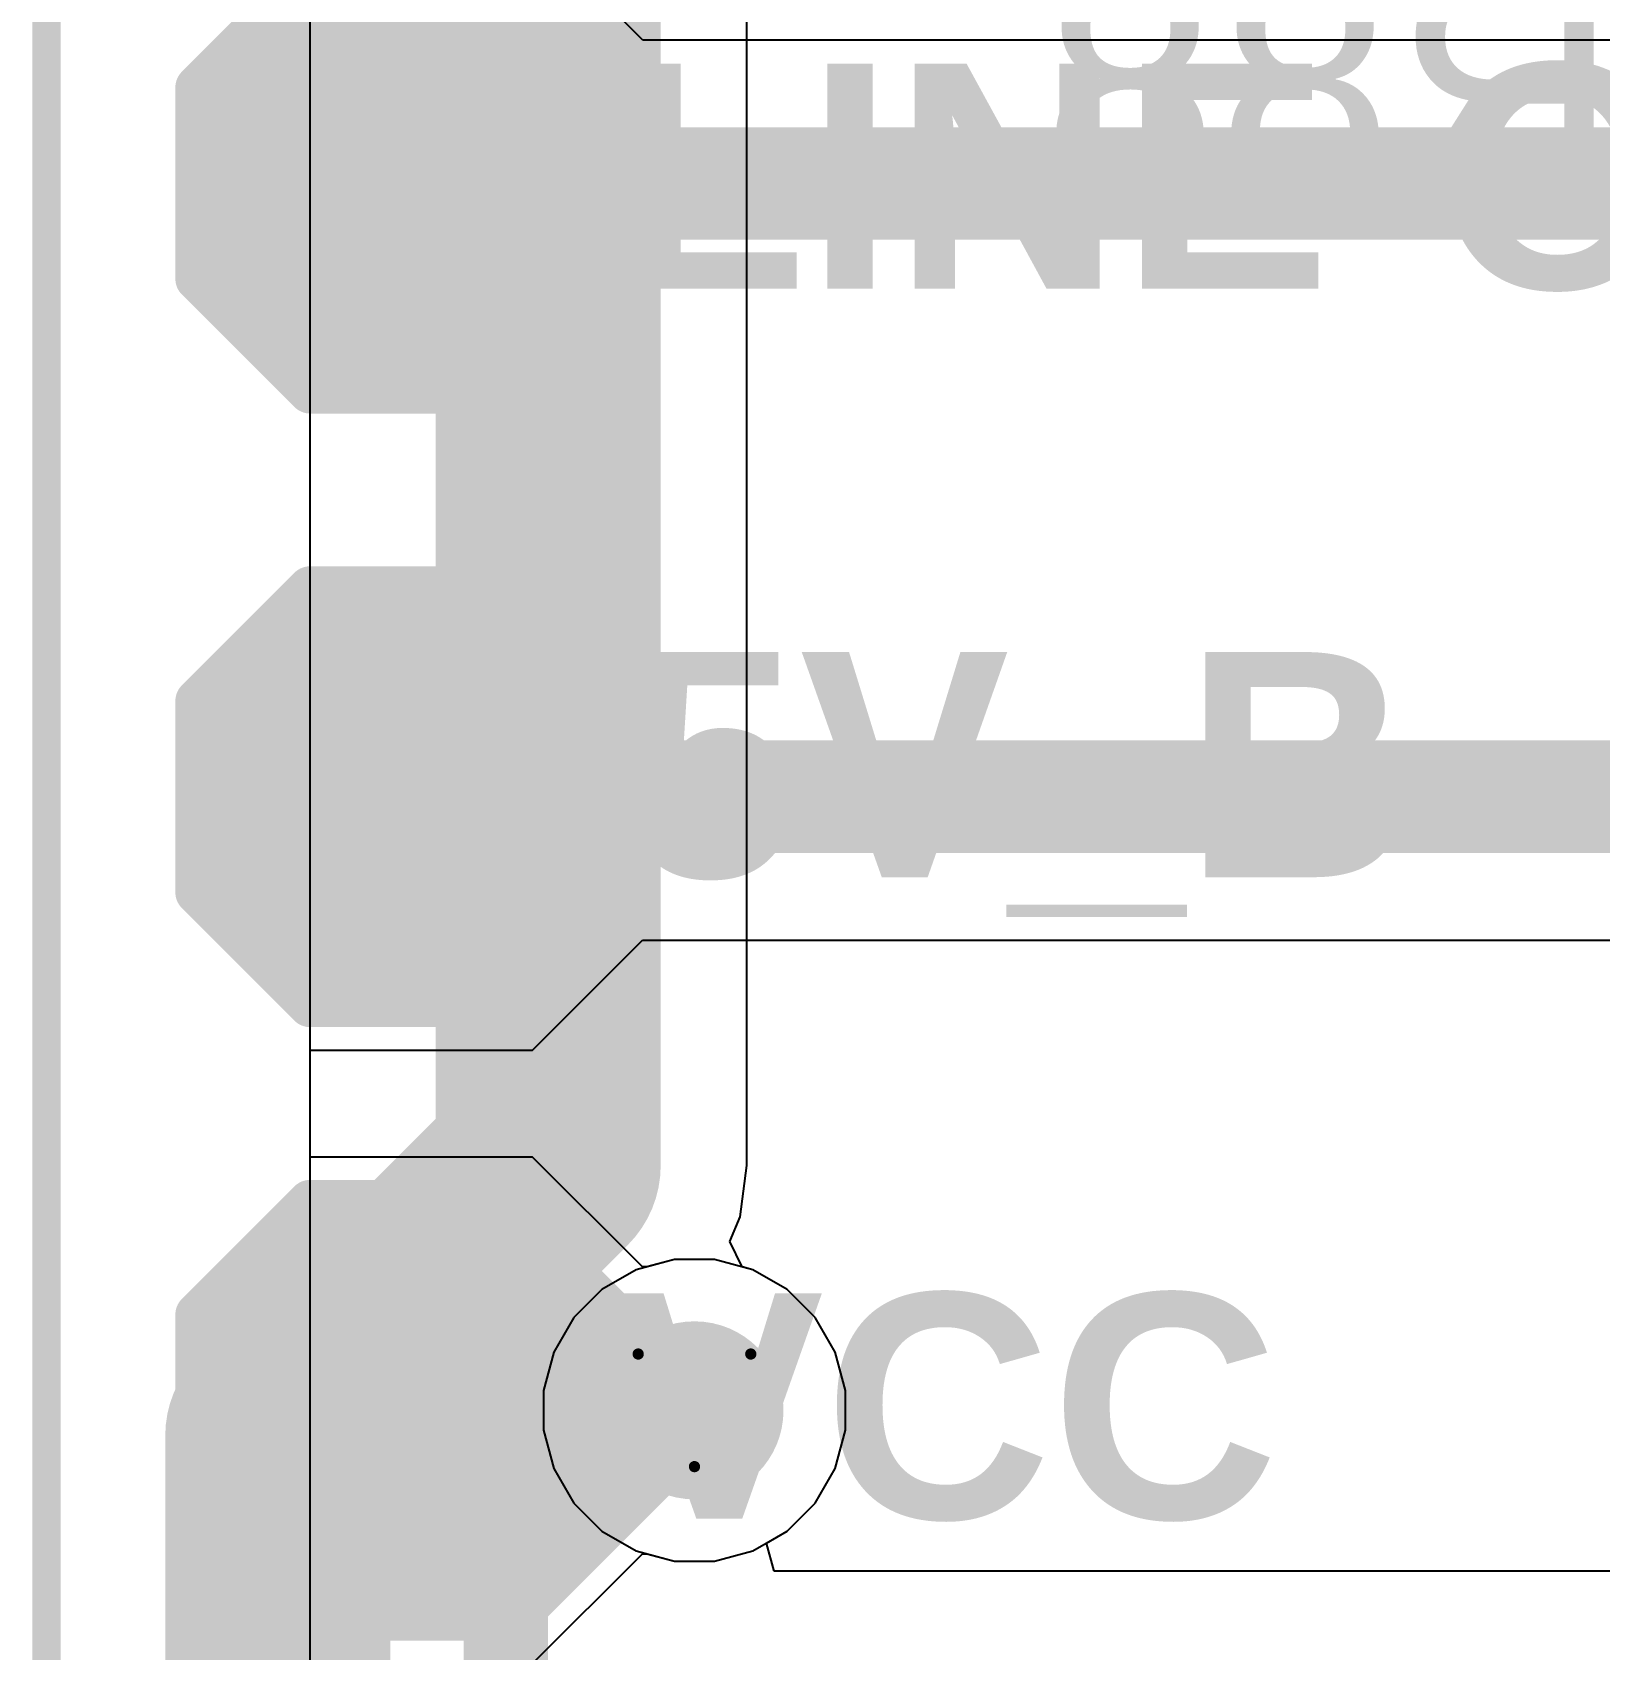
# Model space of a CAD drawing. Header units: inches. Extents: x -21 to 276, y -5 to 220.
# Drawn here: x -4.56 to 2.51, y 44.75 to 52.05 of the extents above; entities that cross this region are included whole.
import ezdxf

# ---------------------------------------------------------------- set-up
doc = ezdxf.new("R2010")
doc.units = ezdxf.units.IN
for name, color, linetype in [('Board_Outline', 216, 'Continuous'), ('Bottom Layer', 5, 'Continuous'), ('Bottom Overlay', 54, 'Continuous'), ('Bottom Solder', 6, 'Continuous'), ('Drill Drawing', 1, 'Continuous'), ('Ground', 16, 'Continuous'), ('Power + Signal', 76, 'Continuous'), ('Top Layer', 1, 'Continuous'), ('Top Overlay', 2, 'Continuous'), ('Top Paste', 8, 'Continuous'), ('Top Solder', 216, 'Continuous'), ('Via Holes', 16, 'Continuous')]:
    doc.layers.add(name, color=color, linetype=linetype)
doc.styles.add('Arial', font='', dxfattribs={"height": 0.2})
doc.styles.add('Arial_Bold', font='', dxfattribs={"height": 0.2})
doc.styles.get('Arial').set_extended_font_data('Arial')
doc.styles.get('Arial_Bold').set_extended_font_data('Arial', bold=True)

# ---------------------------------------------------------------- blocks, each defined once
blk = doc.blocks.new('T__________39')
at = {"layer": 'Top Layer'}
blk.add_hatch(color=1, dxfattribs=at).paths.add_polyline_path([(0.381, 14.605), (-0.381, 14.605), (-0.762, 14.224), (-0.762, 13.462), (-0.381, 13.081), (0.381, 13.081), (0.762, 13.462), (0.762, 14.224)])
at = {"layer": 'Top Paste'}
blk.add_hatch(color=8, dxfattribs=at).paths.add_polyline_path([(0.381, 14.605), (-0.381, 14.605), (-0.762, 14.224), (-0.762, 13.462), (-0.381, 13.081), (0.381, 13.081), (0.762, 13.462), (0.762, 14.224)])
at = {"layer": 'Top Solder'}
blk.add_hatch(color=216, dxfattribs=at).paths.add_polyline_path([(0.4318, 14.7066), (-0.4318, 14.7066), (-0.8636, 14.2748), (-0.8636, 13.4112), (-0.4318, 12.9794), (0.4318, 12.9794), (0.8636, 13.4112), (0.8636, 14.2748)])
blk = doc.blocks.new('T__________123')
at = {"layer": 'Top Overlay'}
for points in [[(-0.4318, 0.9398, 0.2, 0.2, 0), (-0.9398, 0.4318, 0.2, 0.2, 0)], [(-0.4318, 0.9398, 0.2, 0.2, 0), (0.4318, 0.9398, 0.2, 0.2, 0)], [(-0.4318, 0.9398, 0.2, 0.2, 0), (0.4318, 0.9398, 0.2, 0.2, 0)], [(0.4318, 0.9398, 0.2, 0.2, 0), (0.9398, 0.4318, 0.2, 0.2, 0)], [(-0.9398, 0.4318, 0.2, 0.2, 0), (-0.9398, -0.4318, 0.2, 0.2, 0)], [(-0.9398, -0.4318, 0.2, 0.2, 0), (-0.4318, -0.9398, 0.2, 0.2, 0)], [(0.9398, -0.4318, 0.2, 0.2, 0), (0.4318, -0.9398, 0.2, 0.2, 0)], [(-0.4318, -0.9398, 0.2, 0.2, 0), (0.4318, -0.9398, 0.2, 0.2, 0)], [(-0.4318, -0.9398, 0.2, 0.2, 0), (0.4318, -0.9398, 0.2, 0.2, 0)]]:
    blk.add_lwpolyline(points, format="xyseb", dxfattribs=at)
for points in [[(-0.4818, 0.9398, 0.1, 0.1, 1), (-0.3818, 0.9398, 0.1, 0.1, 1)], [(-0.4818, 0.9398, 0.1, 0.1, 1), (-0.3818, 0.9398, 0.1, 0.1, 1)], [(-0.4818, 0.9398, 0.1, 0.1, 1), (-0.3818, 0.9398, 0.1, 0.1, 1)], [(0.3818, 0.9398, 0.1, 0.1, 1), (0.4818, 0.9398, 0.1, 0.1, 1)], [(0.3818, 0.9398, 0.1, 0.1, 1), (0.4818, 0.9398, 0.1, 0.1, 1)], [(0.3818, 0.9398, 0.1, 0.1, 1), (0.4818, 0.9398, 0.1, 0.1, 1)], [(-0.9898, 0.4318, 0.1, 0.1, 1), (-0.8898, 0.4318, 0.1, 0.1, 1)], [(-0.9898, 0.4318, 0.1, 0.1, 1), (-0.8898, 0.4318, 0.1, 0.1, 1)], [(-0.9898, -0.4318, 0.1, 0.1, 1), (-0.8898, -0.4318, 0.1, 0.1, 1)], [(-0.9898, -0.4318, 0.1, 0.1, 1), (-0.8898, -0.4318, 0.1, 0.1, 1)], [(-0.4818, -0.9398, 0.1, 0.1, 1), (-0.3818, -0.9398, 0.1, 0.1, 1)], [(-0.4818, -0.9398, 0.1, 0.1, 1), (-0.3818, -0.9398, 0.1, 0.1, 1)], [(-0.4818, -0.9398, 0.1, 0.1, 1), (-0.3818, -0.9398, 0.1, 0.1, 1)], [(0.3818, -0.9398, 0.1, 0.1, 1), (0.4818, -0.9398, 0.1, 0.1, 1)], [(0.3818, -0.9398, 0.1, 0.1, 1), (0.4818, -0.9398, 0.1, 0.1, 1)], [(0.3818, -0.9398, 0.1, 0.1, 1), (0.4818, -0.9398, 0.1, 0.1, 1)]]:
    blk.add_lwpolyline(points, format="xyseb", close=True, dxfattribs=at)
blk = doc.blocks.new('T__________127')
at = {"layer": 'Top Layer'}
blk.add_hatch(color=1, dxfattribs=at).paths.add_polyline_path([(0.381, 0.762), (-0.381, 0.762), (-0.762, 0.381), (-0.762, -0.381), (-0.381, -0.762), (0.381, -0.762), (0.762, -0.381), (0.762, 0.381)])
at = {"layer": 'Top Paste'}
blk.add_hatch(color=8, dxfattribs=at).paths.add_polyline_path([(0.381, 0.762), (-0.381, 0.762), (-0.762, 0.381), (-0.762, -0.381), (-0.381, -0.762), (0.381, -0.762), (0.762, -0.381), (0.762, 0.381)])
at = {"layer": 'Top Solder'}
blk.add_hatch(color=216, dxfattribs=at).paths.add_polyline_path([(0.4318, 0.8636), (-0.4318, 0.8636), (-0.8636, 0.4318), (-0.8636, -0.4318), (-0.4318, -0.8636), (0.4318, -0.8636), (0.8636, -0.4318), (0.8636, 0.4318)])
at = {"layer": 'Top Overlay'}
for points in [[(-0.4318, 0.9398, 0.2, 0.2, 0), (-0.9398, 0.4318, 0.2, 0.2, 0)], [(-0.4318, 0.9398, 0.2, 0.2, 0), (0.4318, 0.9398, 0.2, 0.2, 0)], [(-0.4318, 0.9398, 0.2, 0.2, 0), (0.4318, 0.9398, 0.2, 0.2, 0)], [(0.4318, 0.9398, 0.2, 0.2, 0), (0.9398, 0.4318, 0.2, 0.2, 0)], [(-0.9398, 0.4318, 0.2, 0.2, 0), (-0.9398, -0.4318, 0.2, 0.2, 0)], [(0.9398, 0.4318, 0.2, 0.2, 0), (0.9398, -0.4318, 0.2, 0.2, 0)], [(-0.9398, -0.4318, 0.2, 0.2, 0), (-0.4318, -0.9398, 0.2, 0.2, 0)], [(0.9398, -0.4318, 0.2, 0.2, 0), (0.4318, -0.9398, 0.2, 0.2, 0)], [(-0.4318, -0.9398, 0.2, 0.2, 0), (0.4318, -0.9398, 0.2, 0.2, 0)], [(-0.4318, -0.9398, 0.2, 0.2, 0), (0.4318, -0.9398, 0.2, 0.2, 0)]]:
    blk.add_lwpolyline(points, format="xyseb", dxfattribs=at)
for points in [[(-0.4818, 0.9398, 0.1, 0.1, 1), (-0.3818, 0.9398, 0.1, 0.1, 1)], [(-0.4818, 0.9398, 0.1, 0.1, 1), (-0.3818, 0.9398, 0.1, 0.1, 1)], [(-0.4818, 0.9398, 0.1, 0.1, 1), (-0.3818, 0.9398, 0.1, 0.1, 1)], [(0.3818, 0.9398, 0.1, 0.1, 1), (0.4818, 0.9398, 0.1, 0.1, 1)], [(0.3818, 0.9398, 0.1, 0.1, 1), (0.4818, 0.9398, 0.1, 0.1, 1)], [(0.3818, 0.9398, 0.1, 0.1, 1), (0.4818, 0.9398, 0.1, 0.1, 1)], [(-0.9898, 0.4318, 0.1, 0.1, 1), (-0.8898, 0.4318, 0.1, 0.1, 1)], [(-0.9898, 0.4318, 0.1, 0.1, 1), (-0.8898, 0.4318, 0.1, 0.1, 1)], [(0.8898, 0.4318, 0.1, 0.1, 1), (0.9898, 0.4318, 0.1, 0.1, 1)], [(0.8898, 0.4318, 0.1, 0.1, 1), (0.9898, 0.4318, 0.1, 0.1, 1)], [(-0.9898, -0.4318, 0.1, 0.1, 1), (-0.8898, -0.4318, 0.1, 0.1, 1)], [(-0.9898, -0.4318, 0.1, 0.1, 1), (-0.8898, -0.4318, 0.1, 0.1, 1)], [(0.8898, -0.4318, 0.1, 0.1, 1), (0.9898, -0.4318, 0.1, 0.1, 1)], [(0.8898, -0.4318, 0.1, 0.1, 1), (0.9898, -0.4318, 0.1, 0.1, 1)], [(-0.4818, -0.9398, 0.1, 0.1, 1), (-0.3818, -0.9398, 0.1, 0.1, 1)], [(-0.4818, -0.9398, 0.1, 0.1, 1), (-0.3818, -0.9398, 0.1, 0.1, 1)], [(-0.4818, -0.9398, 0.1, 0.1, 1), (-0.3818, -0.9398, 0.1, 0.1, 1)], [(0.3818, -0.9398, 0.1, 0.1, 1), (0.4818, -0.9398, 0.1, 0.1, 1)], [(0.3818, -0.9398, 0.1, 0.1, 1), (0.4818, -0.9398, 0.1, 0.1, 1)], [(0.3818, -0.9398, 0.1, 0.1, 1), (0.4818, -0.9398, 0.1, 0.1, 1)]]:
    blk.add_lwpolyline(points, format="xyseb", close=True, dxfattribs=at)
blk = doc.blocks.new('T__________128')
at = {"layer": 'Top Layer'}
blk.add_hatch(color=1, dxfattribs=at).paths.add_polyline_path([(0.381, 0.762), (-0.381, 0.762), (-0.762, 0.381), (-0.762, -0.381), (-0.381, -0.762), (0.381, -0.762), (0.762, -0.381), (0.762, 0.381)])
at = {"layer": 'Top Paste'}
blk.add_hatch(color=8, dxfattribs=at).paths.add_polyline_path([(0.381, 0.762), (-0.381, 0.762), (-0.762, 0.381), (-0.762, -0.381), (-0.381, -0.762), (0.381, -0.762), (0.762, -0.381), (0.762, 0.381)])
at = {"layer": 'Top Solder'}
blk.add_hatch(color=216, dxfattribs=at).paths.add_polyline_path([(0.4318, 0.8636), (-0.4318, 0.8636), (-0.8636, 0.4318), (-0.8636, -0.4318), (-0.4318, -0.8636), (0.4318, -0.8636), (0.8636, -0.4318), (0.8636, 0.4318)])
at = {"layer": 'Top Overlay'}
for points in [[(-0.4318, 0.9398, 0.2, 0.2, 0), (-0.9398, 0.4318, 0.2, 0.2, 0)], [(-0.4318, 0.9398, 0.2, 0.2, 0), (0.4318, 0.9398, 0.2, 0.2, 0)], [(-0.4318, 0.9398, 0.2, 0.2, 0), (0.4318, 0.9398, 0.2, 0.2, 0)], [(0.4318, 0.9398, 0.2, 0.2, 0), (0.9398, 0.4318, 0.2, 0.2, 0)], [(-0.9398, 0.4318, 0.2, 0.2, 0), (-0.9398, -0.4318, 0.2, 0.2, 0)], [(0.9398, 0.4318, 0.2, 0.2, 0), (0.9398, -0.4318, 0.2, 0.2, 0)], [(-0.9398, -0.4318, 0.2, 0.2, 0), (-0.4318, -0.9398, 0.2, 0.2, 0)], [(0.9398, -0.4318, 0.2, 0.2, 0), (0.4318, -0.9398, 0.2, 0.2, 0)], [(-0.4318, -0.9398, 0.2, 0.2, 0), (0.4318, -0.9398, 0.2, 0.2, 0)], [(-0.4318, -0.9398, 0.2, 0.2, 0), (0.4318, -0.9398, 0.2, 0.2, 0)]]:
    blk.add_lwpolyline(points, format="xyseb", dxfattribs=at)
for points in [[(-0.4818, 0.9398, 0.1, 0.1, 1), (-0.3818, 0.9398, 0.1, 0.1, 1)], [(-0.4818, 0.9398, 0.1, 0.1, 1), (-0.3818, 0.9398, 0.1, 0.1, 1)], [(-0.4818, 0.9398, 0.1, 0.1, 1), (-0.3818, 0.9398, 0.1, 0.1, 1)], [(0.3818, 0.9398, 0.1, 0.1, 1), (0.4818, 0.9398, 0.1, 0.1, 1)], [(0.3818, 0.9398, 0.1, 0.1, 1), (0.4818, 0.9398, 0.1, 0.1, 1)], [(0.3818, 0.9398, 0.1, 0.1, 1), (0.4818, 0.9398, 0.1, 0.1, 1)], [(-0.9898, 0.4318, 0.1, 0.1, 1), (-0.8898, 0.4318, 0.1, 0.1, 1)], [(-0.9898, 0.4318, 0.1, 0.1, 1), (-0.8898, 0.4318, 0.1, 0.1, 1)], [(0.8898, 0.4318, 0.1, 0.1, 1), (0.9898, 0.4318, 0.1, 0.1, 1)], [(0.8898, 0.4318, 0.1, 0.1, 1), (0.9898, 0.4318, 0.1, 0.1, 1)], [(-0.9898, -0.4318, 0.1, 0.1, 1), (-0.8898, -0.4318, 0.1, 0.1, 1)], [(-0.9898, -0.4318, 0.1, 0.1, 1), (-0.8898, -0.4318, 0.1, 0.1, 1)], [(0.8898, -0.4318, 0.1, 0.1, 1), (0.9898, -0.4318, 0.1, 0.1, 1)], [(0.8898, -0.4318, 0.1, 0.1, 1), (0.9898, -0.4318, 0.1, 0.1, 1)], [(-0.4818, -0.9398, 0.1, 0.1, 1), (-0.3818, -0.9398, 0.1, 0.1, 1)], [(-0.4818, -0.9398, 0.1, 0.1, 1), (-0.3818, -0.9398, 0.1, 0.1, 1)], [(-0.4818, -0.9398, 0.1, 0.1, 1), (-0.3818, -0.9398, 0.1, 0.1, 1)], [(0.3818, -0.9398, 0.1, 0.1, 1), (0.4818, -0.9398, 0.1, 0.1, 1)], [(0.3818, -0.9398, 0.1, 0.1, 1), (0.4818, -0.9398, 0.1, 0.1, 1)], [(0.3818, -0.9398, 0.1, 0.1, 1), (0.4818, -0.9398, 0.1, 0.1, 1)]]:
    blk.add_lwpolyline(points, format="xyseb", close=True, dxfattribs=at)

msp = doc.modelspace()

# ---------------------------------------------------------------- hatches: boundary and pattern name
at = {"layer": 'Bottom Layer'}
h = msp.add_hatch(color=5, dxfattribs=at)
edge = h.paths.add_edge_path()
edge.add_arc((-1.5748, 45.8346), 0.3, 0, 360)
at = {"layer": 'Bottom Solder'}
h = msp.add_hatch(color=6, dxfattribs=at)
edge = h.paths.add_edge_path()
edge.add_arc((-1.5748, 45.8346), 0.4016, 0, 360)
at = {"layer": 'Ground'}
h = msp.add_hatch(color=16, dxfattribs=at)
edge = h.paths.add_edge_path()
edge.add_arc((-1.5748, 45.8346), 0.3, 0, 360)
at = {"layer": 'Power + Signal'}
h = msp.add_hatch(color=76, dxfattribs=at)
edge = h.paths.add_edge_path()
edge.add_arc((-1.5748, 45.8346), 0.3, 0, 360)
at = {"layer": 'Top Layer'}
h = msp.add_hatch(color=1, dxfattribs=at)
edge = h.paths.add_edge_path()
edge.add_arc((-1.5748, 45.8346), 0.3, 0, 360)
at = {"layer": 'Top Solder'}
h = msp.add_hatch(color=216, dxfattribs=at)
edge = h.paths.add_edge_path()
edge.add_arc((-1.5748, 45.8346), 0.4016, 0, 360)
at = {"layer": 'Via Holes'}
h = msp.add_hatch(color=7, dxfattribs=at)
edge = h.paths.add_edge_path()
edge.add_arc((-1.5748, 45.8346), 0.15, 0, 360)

# ---------------------------------------------------------------- linework, layer by layer
at = {"layer": 'Board_Outline'}
msp.add_lwpolyline([(-4.4985, -4.5176, 0.127, 0.127, 0), (-4.4985, 95.4822, 0.127, 0.127, 0)], format="xyseb", dxfattribs=at)
at = {"layer": 'Bottom Layer'}
for p, q in [((-1.3385, 46.9392), (-1.3385, 60.2598)), ((-1.3691, 46.7071), (-1.3385, 46.9392)), ((-1.3385, 46.9392), (-1.3385, 46.9392)), ((-1.4152, 46.5957), (-1.3691, 46.7071)), ((-1.3591, 46.4818), (-1.4152, 46.5957)), ((-1.3119, 46.4692), (-1.3591, 46.4818)), ((-1.1567, 46.3795), (-1.3119, 46.4692)), ((-1.0299, 46.2527), (-1.1567, 46.3795)), ((-0.9402, 46.0975), (-1.0299, 46.2527)), ((-0.8938, 45.9242), (-0.9402, 46.0975)), ((-0.8938, 45.7449), (-0.8938, 45.9242)), ((-0.9402, 45.5717), (-0.8938, 45.7449)), ((-1.0299, 45.4164), (-0.9402, 45.5717)), ((-1.1567, 45.2897), (-1.0299, 45.4164)), ((-1.2498, 45.2359), (-1.1567, 45.2897)), ((-1.2157, 45.1089), (-1.2498, 45.2359)), ((4.7498, 45.1089), (-1.2157, 45.1089))]:
    msp.add_line(p, q, dxfattribs=at)
for points in [[(-2.2352, 46.9392, 1.016, 1.016, 0), (-2.2352, 61.429, 1.016, 1.016, 0)], [(-3.4544, 45.72, 1.016, 1.016, 0), (-2.2352, 46.9392, 1.016, 1.016, 0)], [(-3.4544, 35.7649, 1.016, 1.016, 0), (-3.4544, 45.72, 1.016, 1.016, 0)], [(-2.426, 44.9834, 0.381, 0.381, 0), (-1.5748, 45.8346, 0.381, 0.381, 0)], [(-2.426, 36.208, 0.381, 0.381, 0), (-2.426, 44.9834, 0.381, 0.381, 0)]]:
    msp.add_lwpolyline(points, format="xyseb", dxfattribs=at)
for points in [[(-2.4892, 46.9392, 0.508, 0.508, 1), (-1.9812, 46.9392, 0.508, 0.508, 1)], [(-2.4892, 46.9392, 0.508, 0.508, 1), (-1.9812, 46.9392, 0.508, 0.508, 1)], [(-3.7084, 45.72, 0.508, 0.508, 1), (-3.2004, 45.72, 0.508, 0.508, 1)], [(-3.7084, 45.72, 0.508, 0.508, 1), (-3.2004, 45.72, 0.508, 0.508, 1)], [(-1.6701, 45.8346, 0.1905, 0.1905, 1), (-1.4795, 45.8346, 0.1905, 0.1905, 1)], [(-2.5213, 44.9834, 0.1905, 0.1905, 1), (-2.3308, 44.9834, 0.1905, 0.1905, 1)], [(-2.5213, 44.9834, 0.1905, 0.1905, 1), (-2.3308, 44.9834, 0.1905, 0.1905, 1)]]:
    msp.add_lwpolyline(points, format="xyseb", close=True, dxfattribs=at)
at = {"layer": 'Drill Drawing'}
for points in [[(-1.8288, 46.0886, 0.0508, 0.0508, 0), (-1.3208, 46.0886, 0.0508, 0.0508, 0)], [(-1.8288, 46.0886, 0.0508, 0.0508, 0), (-1.5748, 45.5806, 0.0508, 0.0508, 0)], [(-1.5748, 45.5806, 0.0508, 0.0508, 0), (-1.3208, 46.0886, 0.0508, 0.0508, 0)]]:
    msp.add_lwpolyline(points, format="xyseb", dxfattribs=at)
for points in [[(-1.8415, 46.0886, 0.0254, 0.0254, 1), (-1.8161, 46.0886, 0.0254, 0.0254, 1)], [(-1.8415, 46.0886, 0.0254, 0.0254, 1), (-1.8161, 46.0886, 0.0254, 0.0254, 1)], [(-1.3335, 46.0886, 0.0254, 0.0254, 1), (-1.3081, 46.0886, 0.0254, 0.0254, 1)], [(-1.3335, 46.0886, 0.0254, 0.0254, 1), (-1.3081, 46.0886, 0.0254, 0.0254, 1)], [(-1.5875, 45.5806, 0.0254, 0.0254, 1), (-1.5621, 45.5806, 0.0254, 0.0254, 1)], [(-1.5875, 45.5806, 0.0254, 0.0254, 1), (-1.5621, 45.5806, 0.0254, 0.0254, 1)]]:
    msp.add_lwpolyline(points, format="xyseb", close=True, dxfattribs=at)
at = {"layer": 'Ground'}
for p, q in [((-3.3088, 16.7164), (-3.3088, 60.0484)), ((-1.6645, 46.5156), (-1.8377, 46.4692)), ((-1.4851, 46.5156), (-1.6645, 46.5156)), ((-1.3119, 46.4692), (-1.4851, 46.5156)), ((-1.8377, 46.4692), (-1.9929, 46.3795)), ((-1.1567, 46.3795), (-1.3119, 46.4692)), ((-1.9929, 46.3795), (-2.1197, 46.2527)), ((-1.0299, 46.2527), (-1.1567, 46.3795)), ((-2.1197, 46.2527), (-2.2094, 46.0975)), ((-0.9402, 46.0975), (-1.0299, 46.2527)), ((-2.2094, 46.0975), (-2.2558, 45.9242)), ((-0.8938, 45.9242), (-0.9402, 46.0975)), ((-2.2558, 45.9242), (-2.2558, 45.7449)), ((-0.8938, 45.7449), (-0.8938, 45.9242)), ((-2.2558, 45.7449), (-2.2094, 45.5717)), ((-0.9402, 45.5717), (-0.8938, 45.7449)), ((-2.2094, 45.5717), (-2.1197, 45.4164)), ((-1.0299, 45.4164), (-0.9402, 45.5717)), ((-2.1197, 45.4164), (-1.9929, 45.2897)), ((-1.1567, 45.2897), (-1.0299, 45.4164)), ((-1.9929, 45.2897), (-1.8377, 45.2)), ((-1.3119, 45.2), (-1.1567, 45.2897)), ((-1.8377, 45.2), (-1.6645, 45.1536)), ((-1.4851, 45.1536), (-1.3119, 45.2)), ((-1.6645, 45.1536), (-1.4851, 45.1536))]:
    msp.add_line(p, q, dxfattribs=at)
at = {"layer": 'Power + Signal'}
for p, q in [((-3.3088, 16.7164), (-3.3088, 60.0484)), ((-1.6645, 46.5156), (-1.8377, 46.4692)), ((-1.4851, 46.5156), (-1.6645, 46.5156)), ((-1.3119, 46.4692), (-1.4851, 46.5156)), ((-1.8377, 46.4692), (-1.9929, 46.3795)), ((-1.1567, 46.3795), (-1.3119, 46.4692)), ((-1.9929, 46.3795), (-2.1197, 46.2527)), ((-1.0299, 46.2527), (-1.1567, 46.3795)), ((-2.1197, 46.2527), (-2.2094, 46.0975)), ((-0.9402, 46.0975), (-1.0299, 46.2527)), ((-2.2094, 46.0975), (-2.2558, 45.9242)), ((-0.8938, 45.9242), (-0.9402, 46.0975)), ((-2.2558, 45.9242), (-2.2558, 45.7449)), ((-0.8938, 45.7449), (-0.8938, 45.9242)), ((-2.2558, 45.7449), (-2.2094, 45.5717)), ((-0.9402, 45.5717), (-0.8938, 45.7449)), ((-2.2094, 45.5717), (-2.1197, 45.4164)), ((-1.0299, 45.4164), (-0.9402, 45.5717)), ((-2.1197, 45.4164), (-1.9929, 45.2897)), ((-1.1567, 45.2897), (-1.0299, 45.4164)), ((-1.9929, 45.2897), (-1.8377, 45.2)), ((-1.3119, 45.2), (-1.1567, 45.2897)), ((-1.8377, 45.2), (-1.6645, 45.1536)), ((-1.4851, 45.1536), (-1.3119, 45.2)), ((-1.6645, 45.1536), (-1.4851, 45.1536))]:
    msp.add_line(p, q, dxfattribs=at)
at = {"layer": 'Top Layer'}
for p, q in [((-1.8079, 52.0172), (-2.3055, 52.5148)), ((3.7312, 52.0172), (-1.8079, 52.0172)), ((-2.3055, 47.4602), (-1.81, 47.9558)), ((-1.81, 47.9558), (3.3848, 47.9558)), ((-3.3088, 46.9776), (-3.3088, 47.4602)), ((-3.3088, 47.4602), (-2.3055, 47.4602)), ((-2.3055, 46.9776), (-3.3088, 46.9776)), ((-1.81, 46.482), (-2.3055, 46.9776)), ((-1.6645, 46.5156), (-1.7897, 46.482)), ((-1.4851, 46.5156), (-1.6645, 46.5156)), ((-1.3119, 46.4692), (-1.4851, 46.5156)), ((-1.7897, 46.482), (-1.81, 46.482)), ((-1.1567, 46.3795), (-1.3119, 46.4692)), ((-1.0299, 46.2527), (-1.1567, 46.3795)), ((-0.9402, 46.0975), (-1.0299, 46.2527)), ((-0.8938, 45.9242), (-0.9402, 46.0975)), ((-0.8938, 45.7449), (-0.8938, 45.9242)), ((-0.9402, 45.5717), (-0.8938, 45.7449)), ((-1.0299, 45.4164), (-0.9402, 45.5717)), ((-1.1567, 45.2897), (-1.0299, 45.4164)), ((-1.3119, 45.2), (-1.1567, 45.2897)), ((-2.3055, 44.6916), (-1.81, 45.1872)), ((-1.81, 45.1872), (-1.7897, 45.1872)), ((-1.7897, 45.1872), (-1.6645, 45.1536)), ((-1.4851, 45.1536), (-1.3119, 45.2)), ((-1.6645, 45.1536), (-1.4851, 45.1536))]:
    msp.add_line(p, q, dxfattribs=at)
for points in [[(-2.877, 51.3718, 0.508, 0.508, 0), (-2.875, 51.3698, 0.508, 0.508, 0)], [(-2.875, 51.3698, 0.508, 0.508, 0), (6.5003, 51.3698, 0.508, 0.508, 0)], [(-2.877, 48.6032, 0.508, 0.508, 0), (3.6529, 48.6032, 0.508, 0.508, 0)], [(-2.877, 45.8346, 0.508, 0.508, 0), (-1.5748, 45.8346, 0.508, 0.508, 0)]]:
    msp.add_lwpolyline(points, format="xyseb", dxfattribs=at)
for points in [[(-3.004, 51.3718, 0.254, 0.254, 1), (-2.75, 51.3718, 0.254, 0.254, 1)], [(-3.002, 51.3698, 0.254, 0.254, 1), (-2.748, 51.3698, 0.254, 0.254, 1)], [(-3.002, 51.3698, 0.254, 0.254, 1), (-2.748, 51.3698, 0.254, 0.254, 1)], [(-3.004, 48.6032, 0.254, 0.254, 1), (-2.75, 48.6032, 0.254, 0.254, 1)], [(-3.004, 45.8346, 0.254, 0.254, 1), (-2.75, 45.8346, 0.254, 0.254, 1)], [(-1.7018, 45.8346, 0.254, 0.254, 1), (-1.4478, 45.8346, 0.254, 0.254, 1)]]:
    msp.add_lwpolyline(points, format="xyseb", close=True, dxfattribs=at)

# ---------------------------------------------------------------- block references
at = {"rotation": 90}
for name, p in [('T__________123', (-2.877, 51.3718)), ('T__________127', (-2.877, 48.6032)), ('T__________128', (-2.877, 45.8346))]:
    msp.add_blockref(name, p, dxfattribs=at)
msp.add_blockref('T__________39', (-2.877, 37.5288))

# ---------------------------------------------------------------- texts
at = {"layer": 'Bottom Overlay', "style": 'Arial', "text_generation_flag": 2}
msp.add_text('R88', height=1.016, dxfattribs=at).set_placement((2.5988, 51.3082))
at = {"layer": 'Top Overlay', "style": 'Arial_Bold'}
for s, p in [('LINE-OUT', (-1.9372, 50.8952)), ('5V_B', (-1.8899, 48.24)), ('VCC', (-1.9372, 45.3459))]:
    msp.add_text(s, height=1.016, dxfattribs=at).set_placement(p)

doc.saveas('drawing.dxf')
